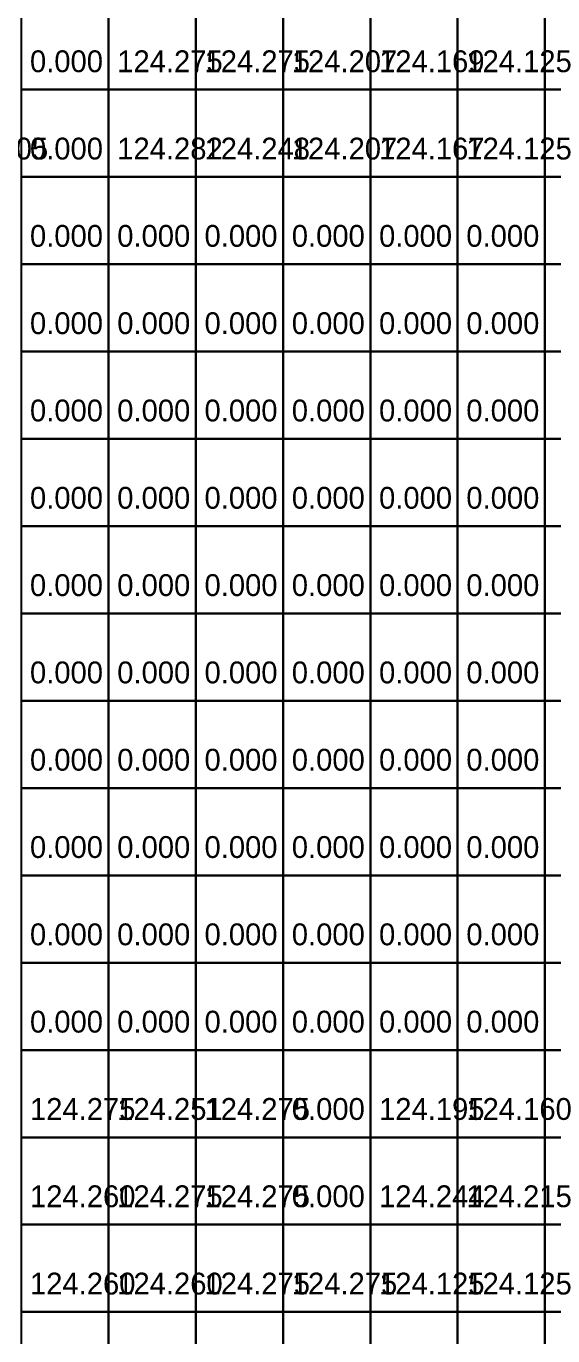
# Model space of a CAD drawing. Header units: metres. Extents: x 287857 to 287978, y 62957 to 63018.
# Drawn here: x 287935.98 to 287942.02, y 62987.56 to 63002.56 of the extents above; entities that cross this region are included whole.
import ezdxf

# ---------------------------------------------------------------- set-up
doc = ezdxf.new("R2010")
doc.units = ezdxf.units.M
for name, color, linetype, true_color in [('ARCH-BARRIER', 7, 'Continuous', 0xf87171), ('ARCH-INTERP', 7, 'Continuous', 0x64748b), ('ARCH-LEVEL-TXT', 7, 'Continuous', 0xa78bfa), ('ARCH-REAL', 7, 'Continuous', 0xa78bfa)]:
    doc.layers.add(name, color=color, linetype=linetype, true_color=true_color)

msp = doc.modelspace()

# ---------------------------------------------------------------- linework, layer by layer
at = {"layer": 'ARCH-BARRIER'}
for points in [[(287935.925, 63001.831, 0), (287936.925, 63001.831, 0), (287936.925, 63002.831, 0), (287935.925, 63002.831, 0), (287935.925, 63001.831, 0)], [(287935.925, 63000.831, 0), (287936.925, 63000.831, 0), (287936.925, 63001.831, 0), (287935.925, 63001.831, 0), (287935.925, 63000.831, 0)], [(287938.925, 62989.831, 0), (287939.925, 62989.831, 0), (287939.925, 62990.831, 0), (287938.925, 62990.831, 0), (287938.925, 62989.831, 0)], [(287938.925, 62988.831, 0), (287939.925, 62988.831, 0), (287939.925, 62989.831, 0), (287938.925, 62989.831, 0), (287938.925, 62988.831, 0)], [(287935.925, 62986.831, 0), (287936.925, 62986.831, 0), (287936.925, 62987.831, 0), (287935.925, 62987.831, 0), (287935.925, 62986.831, 0)], [(287936.925, 62986.831, 0), (287937.925, 62986.831, 0), (287937.925, 62987.831, 0), (287936.925, 62987.831, 0), (287936.925, 62986.831, 0)], [(287937.925, 62986.831, 0), (287938.925, 62986.831, 0), (287938.925, 62987.831, 0), (287937.925, 62987.831, 0), (287937.925, 62986.831, 0)], [(287938.925, 62986.831, 0), (287939.925, 62986.831, 0), (287939.925, 62987.831, 0), (287938.925, 62987.831, 0), (287938.925, 62986.831, 0)], [(287939.925, 62986.831, 0), (287940.925, 62986.831, 0), (287940.925, 62987.831, 0), (287939.925, 62987.831, 0), (287939.925, 62986.831, 0)], [(287940.925, 62986.831, 0), (287941.925, 62986.831, 0), (287941.925, 62987.831, 0), (287940.925, 62987.831, 0), (287940.925, 62986.831, 0)], [(287941.925, 62986.831, 0), (287942.925, 62986.831, 0), (287942.925, 62987.831, 0), (287941.925, 62987.831, 0), (287941.925, 62986.831, 0)]]:
    msp.add_polyline3d(points, dxfattribs=at)
at = {"layer": 'ARCH-INTERP'}
for points in [[(287938.925, 63001.831, 124.207), (287939.925, 63001.831, 124.207), (287939.925, 63002.831, 124.207), (287938.925, 63002.831, 124.207), (287938.925, 63001.831, 124.207)], [(287939.925, 63001.831, 124.169), (287940.925, 63001.831, 124.169), (287940.925, 63002.831, 124.169), (287939.925, 63002.831, 124.169), (287939.925, 63001.831, 124.169)], [(287941.925, 63001.831, 124.067), (287942.925, 63001.831, 124.067), (287942.925, 63002.831, 124.067), (287941.925, 63002.831, 124.067), (287941.925, 63001.831, 124.067)], [(287936.925, 63000.831, 124.282), (287937.925, 63000.831, 124.282), (287937.925, 63001.831, 124.282), (287936.925, 63001.831, 124.282), (287936.925, 63000.831, 124.282)], [(287937.925, 63000.831, 124.248), (287938.925, 63000.831, 124.248), (287938.925, 63001.831, 124.248), (287937.925, 63001.831, 124.248), (287937.925, 63000.831, 124.248)], [(287938.925, 63000.831, 124.207), (287939.925, 63000.831, 124.207), (287939.925, 63001.831, 124.207), (287938.925, 63001.831, 124.207), (287938.925, 63000.831, 124.207)], [(287939.925, 63000.831, 124.167), (287940.925, 63000.831, 124.167), (287940.925, 63001.831, 124.167), (287939.925, 63001.831, 124.167), (287939.925, 63000.831, 124.167)], [(287941.925, 63000.831, 124.056), (287942.925, 63000.831, 124.056), (287942.925, 63001.831, 124.056), (287941.925, 63001.831, 124.056), (287941.925, 63000.831, 124.056)], [(287935.925, 62999.831, 0), (287936.925, 62999.831, 0), (287936.925, 63000.831, 0), (287935.925, 63000.831, 0), (287935.925, 62999.831, 0)], [(287936.925, 62999.831, 0), (287937.925, 62999.831, 0), (287937.925, 63000.831, 0), (287936.925, 63000.831, 0), (287936.925, 62999.831, 0)], [(287937.925, 62999.831, 0), (287938.925, 62999.831, 0), (287938.925, 63000.831, 0), (287937.925, 63000.831, 0), (287937.925, 62999.831, 0)], [(287938.925, 62999.831, 0), (287939.925, 62999.831, 0), (287939.925, 63000.831, 0), (287938.925, 63000.831, 0), (287938.925, 62999.831, 0)], [(287939.925, 62999.831, 0), (287940.925, 62999.831, 0), (287940.925, 63000.831, 0), (287939.925, 63000.831, 0), (287939.925, 62999.831, 0)], [(287940.925, 62999.831, 0), (287941.925, 62999.831, 0), (287941.925, 63000.831, 0), (287940.925, 63000.831, 0), (287940.925, 62999.831, 0)], [(287941.925, 62999.831, 124.065), (287942.925, 62999.831, 124.065), (287942.925, 63000.831, 124.065), (287941.925, 63000.831, 124.065), (287941.925, 62999.831, 124.065)], [(287935.925, 62998.831, 0), (287936.925, 62998.831, 0), (287936.925, 62999.831, 0), (287935.925, 62999.831, 0), (287935.925, 62998.831, 0)], [(287936.925, 62998.831, 0), (287937.925, 62998.831, 0), (287937.925, 62999.831, 0), (287936.925, 62999.831, 0), (287936.925, 62998.831, 0)], [(287937.925, 62998.831, 0), (287938.925, 62998.831, 0), (287938.925, 62999.831, 0), (287937.925, 62999.831, 0), (287937.925, 62998.831, 0)], [(287938.925, 62998.831, 0), (287939.925, 62998.831, 0), (287939.925, 62999.831, 0), (287938.925, 62999.831, 0), (287938.925, 62998.831, 0)], [(287939.925, 62998.831, 0), (287940.925, 62998.831, 0), (287940.925, 62999.831, 0), (287939.925, 62999.831, 0), (287939.925, 62998.831, 0)], [(287940.925, 62998.831, 0), (287941.925, 62998.831, 0), (287941.925, 62999.831, 0), (287940.925, 62999.831, 0), (287940.925, 62998.831, 0)], [(287941.925, 62998.831, 124.073), (287942.925, 62998.831, 124.073), (287942.925, 62999.831, 124.073), (287941.925, 62999.831, 124.073), (287941.925, 62998.831, 124.073)], [(287935.925, 62997.831, 0), (287936.925, 62997.831, 0), (287936.925, 62998.831, 0), (287935.925, 62998.831, 0), (287935.925, 62997.831, 0)], [(287936.925, 62997.831, 0), (287937.925, 62997.831, 0), (287937.925, 62998.831, 0), (287936.925, 62998.831, 0), (287936.925, 62997.831, 0)], [(287937.925, 62997.831, 0), (287938.925, 62997.831, 0), (287938.925, 62998.831, 0), (287937.925, 62998.831, 0), (287937.925, 62997.831, 0)], [(287938.925, 62997.831, 0), (287939.925, 62997.831, 0), (287939.925, 62998.831, 0), (287938.925, 62998.831, 0), (287938.925, 62997.831, 0)], [(287939.925, 62997.831, 0), (287940.925, 62997.831, 0), (287940.925, 62998.831, 0), (287939.925, 62998.831, 0), (287939.925, 62997.831, 0)], [(287940.925, 62997.831, 0), (287941.925, 62997.831, 0), (287941.925, 62998.831, 0), (287940.925, 62998.831, 0), (287940.925, 62997.831, 0)], [(287941.925, 62997.831, 124.082), (287942.925, 62997.831, 124.082), (287942.925, 62998.831, 124.082), (287941.925, 62998.831, 124.082), (287941.925, 62997.831, 124.082)], [(287935.925, 62996.831, 0), (287936.925, 62996.831, 0), (287936.925, 62997.831, 0), (287935.925, 62997.831, 0), (287935.925, 62996.831, 0)], [(287936.925, 62996.831, 0), (287937.925, 62996.831, 0), (287937.925, 62997.831, 0), (287936.925, 62997.831, 0), (287936.925, 62996.831, 0)], [(287937.925, 62996.831, 0), (287938.925, 62996.831, 0), (287938.925, 62997.831, 0), (287937.925, 62997.831, 0), (287937.925, 62996.831, 0)], [(287938.925, 62996.831, 0), (287939.925, 62996.831, 0), (287939.925, 62997.831, 0), (287938.925, 62997.831, 0), (287938.925, 62996.831, 0)], [(287939.925, 62996.831, 0), (287940.925, 62996.831, 0), (287940.925, 62997.831, 0), (287939.925, 62997.831, 0), (287939.925, 62996.831, 0)], [(287940.925, 62996.831, 0), (287941.925, 62996.831, 0), (287941.925, 62997.831, 0), (287940.925, 62997.831, 0), (287940.925, 62996.831, 0)], [(287941.925, 62996.831, 124.091), (287942.925, 62996.831, 124.091), (287942.925, 62997.831, 124.091), (287941.925, 62997.831, 124.091), (287941.925, 62996.831, 124.091)], [(287935.925, 62995.831, 0), (287936.925, 62995.831, 0), (287936.925, 62996.831, 0), (287935.925, 62996.831, 0), (287935.925, 62995.831, 0)], [(287936.925, 62995.831, 0), (287937.925, 62995.831, 0), (287937.925, 62996.831, 0), (287936.925, 62996.831, 0), (287936.925, 62995.831, 0)], [(287937.925, 62995.831, 0), (287938.925, 62995.831, 0), (287938.925, 62996.831, 0), (287937.925, 62996.831, 0), (287937.925, 62995.831, 0)], [(287938.925, 62995.831, 0), (287939.925, 62995.831, 0), (287939.925, 62996.831, 0), (287938.925, 62996.831, 0), (287938.925, 62995.831, 0)], [(287939.925, 62995.831, 0), (287940.925, 62995.831, 0), (287940.925, 62996.831, 0), (287939.925, 62996.831, 0), (287939.925, 62995.831, 0)], [(287940.925, 62995.831, 0), (287941.925, 62995.831, 0), (287941.925, 62996.831, 0), (287940.925, 62996.831, 0), (287940.925, 62995.831, 0)], [(287941.925, 62995.831, 124.099), (287942.925, 62995.831, 124.099), (287942.925, 62996.831, 124.099), (287941.925, 62996.831, 124.099), (287941.925, 62995.831, 124.099)], [(287935.925, 62994.831, 0), (287936.925, 62994.831, 0), (287936.925, 62995.831, 0), (287935.925, 62995.831, 0), (287935.925, 62994.831, 0)], [(287936.925, 62994.831, 0), (287937.925, 62994.831, 0), (287937.925, 62995.831, 0), (287936.925, 62995.831, 0), (287936.925, 62994.831, 0)], [(287937.925, 62994.831, 0), (287938.925, 62994.831, 0), (287938.925, 62995.831, 0), (287937.925, 62995.831, 0), (287937.925, 62994.831, 0)], [(287938.925, 62994.831, 0), (287939.925, 62994.831, 0), (287939.925, 62995.831, 0), (287938.925, 62995.831, 0), (287938.925, 62994.831, 0)], [(287939.925, 62994.831, 0), (287940.925, 62994.831, 0), (287940.925, 62995.831, 0), (287939.925, 62995.831, 0), (287939.925, 62994.831, 0)], [(287940.925, 62994.831, 0), (287941.925, 62994.831, 0), (287941.925, 62995.831, 0), (287940.925, 62995.831, 0), (287940.925, 62994.831, 0)], [(287941.925, 62994.831, 124.108), (287942.925, 62994.831, 124.108), (287942.925, 62995.831, 124.108), (287941.925, 62995.831, 124.108), (287941.925, 62994.831, 124.108)], [(287935.925, 62993.831, 0), (287936.925, 62993.831, 0), (287936.925, 62994.831, 0), (287935.925, 62994.831, 0), (287935.925, 62993.831, 0)], [(287936.925, 62993.831, 0), (287937.925, 62993.831, 0), (287937.925, 62994.831, 0), (287936.925, 62994.831, 0), (287936.925, 62993.831, 0)], [(287937.925, 62993.831, 0), (287938.925, 62993.831, 0), (287938.925, 62994.831, 0), (287937.925, 62994.831, 0), (287937.925, 62993.831, 0)], [(287938.925, 62993.831, 0), (287939.925, 62993.831, 0), (287939.925, 62994.831, 0), (287938.925, 62994.831, 0), (287938.925, 62993.831, 0)], [(287939.925, 62993.831, 0), (287940.925, 62993.831, 0), (287940.925, 62994.831, 0), (287939.925, 62994.831, 0), (287939.925, 62993.831, 0)], [(287940.925, 62993.831, 0), (287941.925, 62993.831, 0), (287941.925, 62994.831, 0), (287940.925, 62994.831, 0), (287940.925, 62993.831, 0)], [(287941.925, 62993.831, 124.116), (287942.925, 62993.831, 124.116), (287942.925, 62994.831, 124.116), (287941.925, 62994.831, 124.116), (287941.925, 62993.831, 124.116)], [(287935.925, 62992.831, 0), (287936.925, 62992.831, 0), (287936.925, 62993.831, 0), (287935.925, 62993.831, 0), (287935.925, 62992.831, 0)], [(287936.925, 62992.831, 0), (287937.925, 62992.831, 0), (287937.925, 62993.831, 0), (287936.925, 62993.831, 0), (287936.925, 62992.831, 0)], [(287937.925, 62992.831, 0), (287938.925, 62992.831, 0), (287938.925, 62993.831, 0), (287937.925, 62993.831, 0), (287937.925, 62992.831, 0)], [(287938.925, 62992.831, 0), (287939.925, 62992.831, 0), (287939.925, 62993.831, 0), (287938.925, 62993.831, 0), (287938.925, 62992.831, 0)], [(287939.925, 62992.831, 0), (287940.925, 62992.831, 0), (287940.925, 62993.831, 0), (287939.925, 62993.831, 0), (287939.925, 62992.831, 0)], [(287940.925, 62992.831, 0), (287941.925, 62992.831, 0), (287941.925, 62993.831, 0), (287940.925, 62993.831, 0), (287940.925, 62992.831, 0)], [(287941.925, 62992.831, 124.125), (287942.925, 62992.831, 124.125), (287942.925, 62993.831, 124.125), (287941.925, 62993.831, 124.125), (287941.925, 62992.831, 124.125)], [(287935.925, 62991.831, 0), (287936.925, 62991.831, 0), (287936.925, 62992.831, 0), (287935.925, 62992.831, 0), (287935.925, 62991.831, 0)], [(287936.925, 62991.831, 0), (287937.925, 62991.831, 0), (287937.925, 62992.831, 0), (287936.925, 62992.831, 0), (287936.925, 62991.831, 0)], [(287937.925, 62991.831, 0), (287938.925, 62991.831, 0), (287938.925, 62992.831, 0), (287937.925, 62992.831, 0), (287937.925, 62991.831, 0)], [(287938.925, 62991.831, 0), (287939.925, 62991.831, 0), (287939.925, 62992.831, 0), (287938.925, 62992.831, 0), (287938.925, 62991.831, 0)], [(287939.925, 62991.831, 0), (287940.925, 62991.831, 0), (287940.925, 62992.831, 0), (287939.925, 62992.831, 0), (287939.925, 62991.831, 0)], [(287940.925, 62991.831, 0), (287941.925, 62991.831, 0), (287941.925, 62992.831, 0), (287940.925, 62992.831, 0), (287940.925, 62991.831, 0)], [(287935.925, 62990.831, 0), (287936.925, 62990.831, 0), (287936.925, 62991.831, 0), (287935.925, 62991.831, 0), (287935.925, 62990.831, 0)], [(287936.925, 62990.831, 0), (287937.925, 62990.831, 0), (287937.925, 62991.831, 0), (287936.925, 62991.831, 0), (287936.925, 62990.831, 0)], [(287937.925, 62990.831, 0), (287938.925, 62990.831, 0), (287938.925, 62991.831, 0), (287937.925, 62991.831, 0), (287937.925, 62990.831, 0)], [(287938.925, 62990.831, 0), (287939.925, 62990.831, 0), (287939.925, 62991.831, 0), (287938.925, 62991.831, 0), (287938.925, 62990.831, 0)], [(287939.925, 62990.831, 0), (287940.925, 62990.831, 0), (287940.925, 62991.831, 0), (287939.925, 62991.831, 0), (287939.925, 62990.831, 0)], [(287940.925, 62990.831, 0), (287941.925, 62990.831, 0), (287941.925, 62991.831, 0), (287940.925, 62991.831, 0), (287940.925, 62990.831, 0)], [(287941.925, 62990.831, 124.127), (287942.925, 62990.831, 124.127), (287942.925, 62991.831, 124.127), (287941.925, 62991.831, 124.127), (287941.925, 62990.831, 124.127)], [(287936.925, 62989.831, 124.251), (287937.925, 62989.831, 124.251), (287937.925, 62990.831, 124.251), (287936.925, 62990.831, 124.251), (287936.925, 62989.831, 124.251)], [(287939.925, 62989.831, 124.195), (287940.925, 62989.831, 124.195), (287940.925, 62990.831, 124.195), (287939.925, 62990.831, 124.195), (287939.925, 62989.831, 124.195)], [(287940.925, 62989.831, 124.16), (287941.925, 62989.831, 124.16), (287941.925, 62990.831, 124.16), (287940.925, 62990.831, 124.16), (287940.925, 62989.831, 124.16)], [(287939.925, 62988.831, 124.244), (287940.925, 62988.831, 124.244), (287940.925, 62989.831, 124.244), (287939.925, 62989.831, 124.244), (287939.925, 62988.831, 124.244)], [(287940.925, 62988.831, 124.215), (287941.925, 62988.831, 124.215), (287941.925, 62989.831, 124.215), (287940.925, 62989.831, 124.215), (287940.925, 62988.831, 124.215)], [(287936.925, 62987.831, 124.26), (287937.925, 62987.831, 124.26), (287937.925, 62988.831, 124.26), (287936.925, 62988.831, 124.26), (287936.925, 62987.831, 124.26)], [(287937.925, 62987.831, 124.275), (287938.925, 62987.831, 124.275), (287938.925, 62988.831, 124.275), (287937.925, 62988.831, 124.275), (287937.925, 62987.831, 124.275)], [(287938.925, 62987.831, 124.275), (287939.925, 62987.831, 124.275), (287939.925, 62988.831, 124.275), (287938.925, 62988.831, 124.275), (287938.925, 62987.831, 124.275)], [(287939.925, 62987.831, 124.125), (287940.925, 62987.831, 124.125), (287940.925, 62988.831, 124.125), (287939.925, 62988.831, 124.125), (287939.925, 62987.831, 124.125)], [(287940.925, 62987.831, 124.125), (287941.925, 62987.831, 124.125), (287941.925, 62988.831, 124.125), (287940.925, 62988.831, 124.125), (287940.925, 62987.831, 124.125)], [(287941.925, 62987.831, 124.125), (287942.925, 62987.831, 124.125), (287942.925, 62988.831, 124.125), (287941.925, 62988.831, 124.125), (287941.925, 62987.831, 124.125)]]:
    msp.add_polyline3d(points, dxfattribs=at)
at = {"layer": 'ARCH-REAL'}
for points in [[(287936.925, 63001.831, 124.275), (287937.925, 63001.831, 124.275), (287937.925, 63002.831, 124.275), (287936.925, 63002.831, 124.275), (287936.925, 63001.831, 124.275)], [(287937.925, 63001.831, 124.275), (287938.925, 63001.831, 124.275), (287938.925, 63002.831, 124.275), (287937.925, 63002.831, 124.275), (287937.925, 63001.831, 124.275)], [(287940.925, 63001.831, 124.125), (287941.925, 63001.831, 124.125), (287941.925, 63002.831, 124.125), (287940.925, 63002.831, 124.125), (287940.925, 63001.831, 124.125)], [(287940.925, 63000.831, 124.125), (287941.925, 63000.831, 124.125), (287941.925, 63001.831, 124.125), (287940.925, 63001.831, 124.125), (287940.925, 63000.831, 124.125)], [(287941.925, 62991.831, 124.125), (287942.925, 62991.831, 124.125), (287942.925, 62992.831, 124.125), (287941.925, 62992.831, 124.125), (287941.925, 62991.831, 124.125)], [(287935.925, 62989.831, 124.275), (287936.925, 62989.831, 124.275), (287936.925, 62990.831, 124.275), (287935.925, 62990.831, 124.275), (287935.925, 62989.831, 124.275)], [(287937.925, 62989.831, 124.275), (287938.925, 62989.831, 124.275), (287938.925, 62990.831, 124.275), (287937.925, 62990.831, 124.275), (287937.925, 62989.831, 124.275)], [(287941.925, 62989.831, 124.125), (287942.925, 62989.831, 124.125), (287942.925, 62990.831, 124.125), (287941.925, 62990.831, 124.125), (287941.925, 62989.831, 124.125)], [(287935.925, 62988.831, 124.26), (287936.925, 62988.831, 124.26), (287936.925, 62989.831, 124.26), (287935.925, 62989.831, 124.26), (287935.925, 62988.831, 124.26)], [(287936.925, 62988.831, 124.275), (287937.925, 62988.831, 124.275), (287937.925, 62989.831, 124.275), (287936.925, 62989.831, 124.275), (287936.925, 62988.831, 124.275)], [(287937.925, 62988.831, 124.275), (287938.925, 62988.831, 124.275), (287938.925, 62989.831, 124.275), (287937.925, 62989.831, 124.275), (287937.925, 62988.831, 124.275)], [(287941.925, 62988.831, 124.125), (287942.925, 62988.831, 124.125), (287942.925, 62989.831, 124.125), (287941.925, 62989.831, 124.125), (287941.925, 62988.831, 124.125)], [(287935.925, 62987.831, 124.26), (287936.925, 62987.831, 124.26), (287936.925, 62988.831, 124.26), (287935.925, 62988.831, 124.26), (287935.925, 62987.831, 124.26)]]:
    msp.add_polyline3d(points, dxfattribs=at)

# ---------------------------------------------------------------- texts
at = {"layer": 'ARCH-LEVEL-TXT'}
for s, p in [('0.000', (287936.025, 63002.031)), ('124.275', (287937.025, 63002.031, 124.275)), ('124.275', (287938.025, 63002.031, 124.275)), ('124.207', (287939.025, 63002.031, 124.207)), ('124.169', (287940.025, 63002.031, 124.169)), ('124.125', (287941.025, 63002.031, 124.125)), ('124.505', (287935.025, 63001.031, 124.505)), ('0.000', (287936.025, 63001.031)), ('124.282', (287937.025, 63001.031, 124.282)), ('124.248', (287938.025, 63001.031, 124.248)), ('124.207', (287939.025, 63001.031, 124.207)), ('124.167', (287940.025, 63001.031, 124.167)), ('124.125', (287941.025, 63001.031, 124.125)), ('0.000', (287936.025, 63000.031)), ('0.000', (287937.025, 63000.031)), ('0.000', (287938.025, 63000.031)), ('0.000', (287939.025, 63000.031)), ('0.000', (287940.025, 63000.031)), ('0.000', (287941.025, 63000.031)), ('0.000', (287936.025, 62999.031)), ('0.000', (287937.025, 62999.031)), ('0.000', (287938.025, 62999.031)), ('0.000', (287939.025, 62999.031)), ('0.000', (287940.025, 62999.031)), ('0.000', (287941.025, 62999.031)), ('0.000', (287936.025, 62998.031)), ('0.000', (287937.025, 62998.031)), ('0.000', (287938.025, 62998.031)), ('0.000', (287939.025, 62998.031)), ('0.000', (287940.025, 62998.031)), ('0.000', (287941.025, 62998.031)), ('0.000', (287936.025, 62997.031)), ('0.000', (287937.025, 62997.031)), ('0.000', (287938.025, 62997.031)), ('0.000', (287939.025, 62997.031)), ('0.000', (287940.025, 62997.031)), ('0.000', (287941.025, 62997.031)), ('0.000', (287936.025, 62996.031)), ('0.000', (287937.025, 62996.031)), ('0.000', (287938.025, 62996.031)), ('0.000', (287939.025, 62996.031)), ('0.000', (287940.025, 62996.031)), ('0.000', (287941.025, 62996.031)), ('0.000', (287936.025, 62995.031)), ('0.000', (287937.025, 62995.031)), ('0.000', (287938.025, 62995.031)), ('0.000', (287939.025, 62995.031)), ('0.000', (287940.025, 62995.031)), ('0.000', (287941.025, 62995.031)), ('0.000', (287936.025, 62994.031)), ('0.000', (287937.025, 62994.031)), ('0.000', (287938.025, 62994.031)), ('0.000', (287939.025, 62994.031)), ('0.000', (287940.025, 62994.031)), ('0.000', (287941.025, 62994.031)), ('0.000', (287936.025, 62993.031)), ('0.000', (287937.025, 62993.031)), ('0.000', (287938.025, 62993.031)), ('0.000', (287939.025, 62993.031)), ('0.000', (287940.025, 62993.031)), ('0.000', (287941.025, 62993.031)), ('0.000', (287936.025, 62992.031)), ('0.000', (287937.025, 62992.031)), ('0.000', (287938.025, 62992.031)), ('0.000', (287939.025, 62992.031)), ('0.000', (287940.025, 62992.031)), ('0.000', (287941.025, 62992.031)), ('0.000', (287936.025, 62991.031)), ('0.000', (287937.025, 62991.031)), ('0.000', (287938.025, 62991.031)), ('0.000', (287939.025, 62991.031)), ('0.000', (287940.025, 62991.031)), ('0.000', (287941.025, 62991.031)), ('124.275', (287936.025, 62990.031, 124.275)), ('124.251', (287937.025, 62990.031, 124.251)), ('124.275', (287938.025, 62990.031, 124.275)), ('0.000', (287939.025, 62990.031)), ('124.195', (287940.025, 62990.031, 124.195)), ('124.160', (287941.025, 62990.031, 124.16)), ('124.260', (287936.025, 62989.031, 124.26)), ('124.275', (287937.025, 62989.031, 124.275)), ('124.275', (287938.025, 62989.031, 124.275)), ('0.000', (287939.025, 62989.031)), ('124.244', (287940.025, 62989.031, 124.244)), ('124.215', (287941.025, 62989.031, 124.215)), ('124.260', (287936.025, 62988.031, 124.26)), ('124.260', (287937.025, 62988.031, 124.26)), ('124.275', (287938.025, 62988.031, 124.275)), ('124.275', (287939.025, 62988.031, 124.275)), ('124.125', (287940.025, 62988.031, 124.125)), ('124.125', (287941.025, 62988.031, 124.125))]:
    msp.add_text(s, height=0.25, dxfattribs=at).set_placement(p)

doc.saveas('drawing.dxf')
